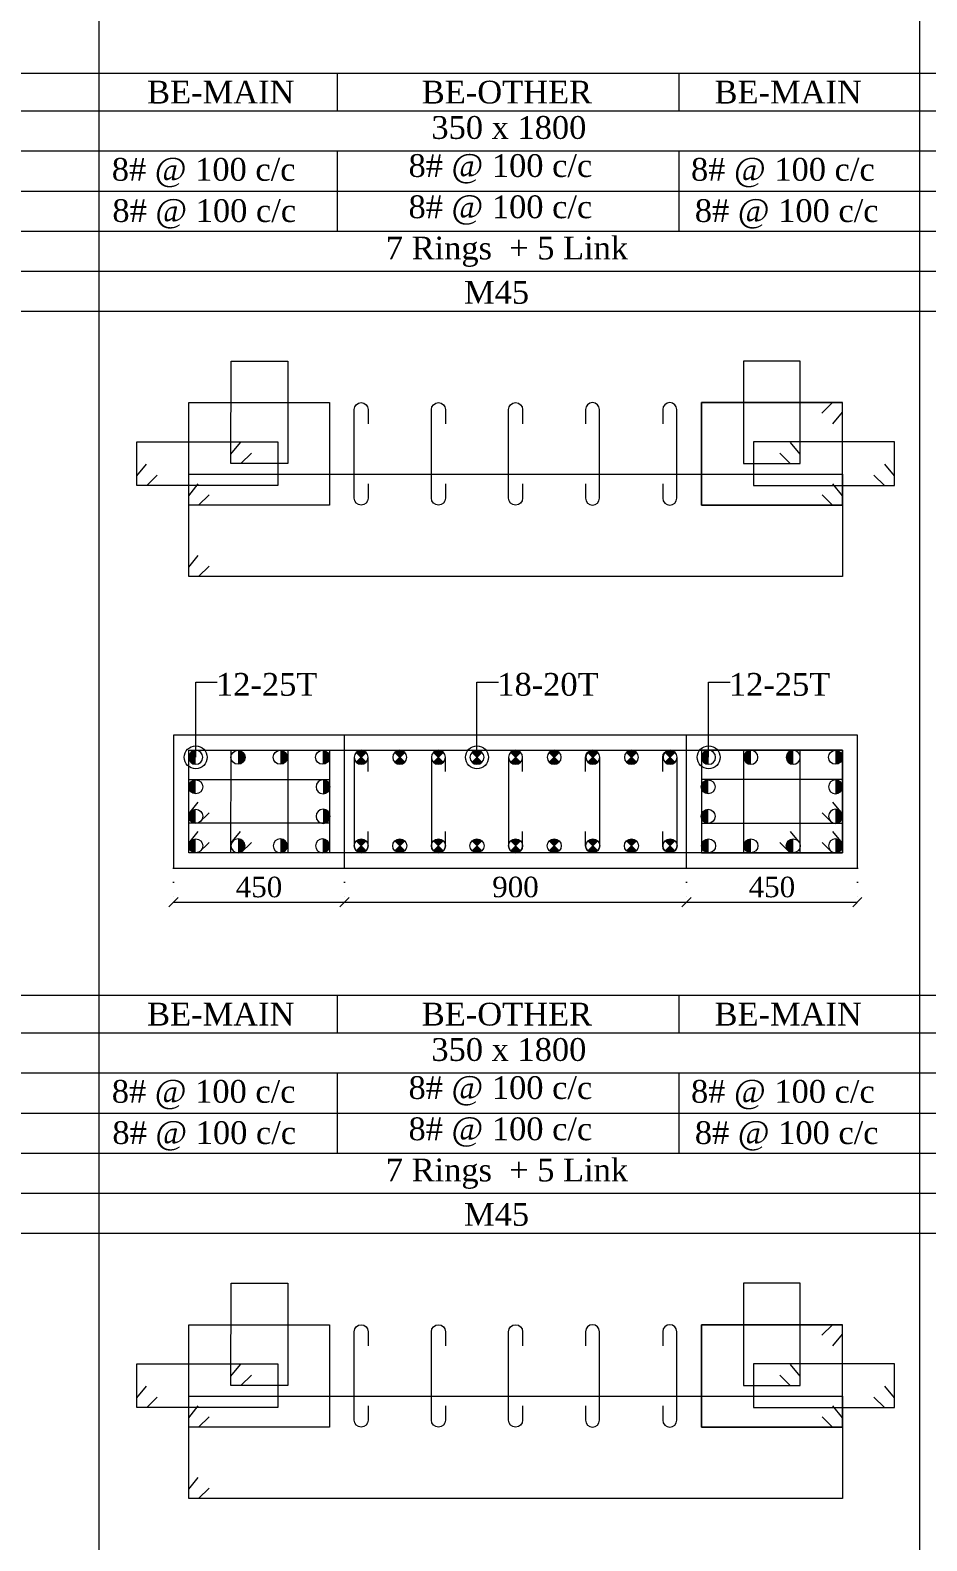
# Model space of a CAD drawing. Header units: millimetres. Extents: x 303 to 27724, y 300 to 68956.
# Drawn here: x 7835 to 10195, y 22013 to 25991 of the extents above; entities that cross this region are included whole.
import ezdxf

# ---------------------------------------------------------------- set-up
doc = ezdxf.new("R2010")
doc.units = ezdxf.units.MM
doc.linetypes.add('( Hidden )', pattern=[0.375, 0.25, -0.125])
doc.linetypes.add('DOT2', pattern=[0.125, 0, -0.125])
doc.layers.get('Defpoints').update_dxf_attribs({"lineweight": 0})
for name, color, linetype, lineweight in [('S-COL. STEEL DIA', 1, 'Continuous', 9), ('S-DIM FOOTING', 7, 'Continuous', 0), ('S-SECTION', 5, 'Continuous', 0), ('S-SECTION MARK', 7, 'Continuous', 0), ('S-SHEET', 7, 'Continuous', 0), ('S-STEEL', 1, 'Continuous', 9), ('S-STEEL-1', 1, 'Continuous', 0), ('S-STEEL-1 C.S.', 106, 'Continuous', 0), ('S-TEXT', 7, 'Continuous', 0)]:
    doc.layers.add(name, color=color, linetype=linetype, lineweight=lineweight)
doc.styles.add('AR', font='ARIALUNI.TTF', dxfattribs={"width": 0.8})
doc.styles.add('S-ROMANS', font='times.ttf')
doc.styles.add('TEXT', font='times.ttf')
doc.dimstyles.new('100', dxfattribs={"dimtxt": 180, "dimasz": 80, "dimexe": 0.18, "dimexo": 0.0625, "dimgap": 1, "dimtad": 1, "dimdec": 0, "dimzin": 0, "dimdsep": 46, "dimtxsty": 'AR', "dimblk": 'DOT', "dimcen": 0.09, "dimse1": 1, "dimse2": 1, "dimclrd": 50, "dimclrt": 256, "dimadec": 0, "dimazin": 0, "dimtfac": 1, "dimtdec": 0, "dimtix": 1, "dimtofl": 0, "dimtmove": 2, "dimatfit": 0, "dimfxl": 1, "dimtolj": 1, "dimtzin": 0, "dimlwd": -1, "dimarcsym": 0})
doc.dimstyles.new('SETU', dxfattribs={"dimtxt": 230, "dimasz": 0.2, "dimexe": 0.1, "dimexo": 0.1, "dimgap": 0.05, "dimtad": 1, "dimdec": 0, "dimzin": 0, "dimdsep": 46, "dimtxsty": 'TEXT', "dimblk": 'OBLIQUE', "dimcen": 0.09, "dimdle": 0.1, "dimclrd": 4, "dimclre": 256, "dimclrt": 256, "dimadec": 1, "dimazin": 0, "dimtfac": 1, "dimtdec": 0, "dimtix": 1, "dimtofl": 0, "dimtmove": 2, "dimatfit": 0, "dimfxl": 1, "dimtolj": 1, "dimtzin": 0, "dimlwd": -1, "dimlwe": -1, "dimarcsym": 1})

# ---------------------------------------------------------------- blocks, each defined once
blk = doc.blocks.new('*U17')
at = {"layer": 'S-COL. STEEL DIA'}
h = blk.add_hatch(color=256, dxfattribs=at)
h.dxf.hatch_style = 1
h.paths.add_polyline_path([(0, 18.5, 0.414214), (-18.5, 0, 0.414214), (0, -18.5)])
at = {"layer": 'S-COL. STEEL DIA', "lineweight": 5}
blk.add_circle((0, 0), 18.5, dxfattribs=at)
blk = doc.blocks.new('_Oblique')
at = {"color": 0, "linetype": 'ByBlock', "lineweight": -2}
blk.add_line((-0.5, -0.5), (0.5, 0.5), dxfattribs=at)
blk = doc.blocks.new('*D1833')
at = {"layer": 'Defpoints', "color": 0}
for p in [(8212, 23784.9), (8662, 23784.9), (8662, 23695)]:
    blk.add_point(p, dxfattribs=at)
at = {"layer": 'S-DIM FOOTING', "linetype": 'DOT2', "ltscale": 300}
for p, q in [((8212, 23784.8), (8212, 23694.9)), ((8662, 23784.8), (8662, 23694.9))]:
    blk.add_line(p, q, dxfattribs=at)
at = {"layer": 'S-DIM FOOTING', "ltscale": 300}
blk.add_line((8211.8, 23695), (8662.1, 23695), dxfattribs=at)
at = {"layer": 'S-DIM FOOTING', "linetype": 'ByBlock', "xscale": 24, "yscale": 24, "zscale": 24, "rotation": 180}
blk.add_blockref('_Oblique', (8212, 23695), dxfattribs=at)
at = {"layer": 'S-DIM FOOTING', "linetype": 'ByBlock', "xscale": 24, "yscale": 24, "zscale": 24}
blk.add_blockref('_Oblique', (8662, 23695), dxfattribs=at)
at = {"layer": 'S-DIM FOOTING', "insert": (8437, 23734.5), "char_height": 54, "attachment_point": 5, "style": 'TEXT'}
blk.add_mtext('\\A1;450', dxfattribs=at)
blk = doc.blocks.new('*D1834')
at = {"layer": 'Defpoints', "color": 0}
for p in [(8662, 23784.9), (9562, 23784.9), (9562, 23695)]:
    blk.add_point(p, dxfattribs=at)
at = {"layer": 'S-DIM FOOTING', "linetype": 'DOT2', "ltscale": 300}
for p, q in [((8662, 23784.8), (8662, 23694.9)), ((9562, 23784.8), (9562, 23694.9))]:
    blk.add_line(p, q, dxfattribs=at)
at = {"layer": 'S-DIM FOOTING', "ltscale": 300}
blk.add_line((8661.8, 23695), (9562.1, 23695), dxfattribs=at)
at = {"layer": 'S-DIM FOOTING', "linetype": 'ByBlock', "xscale": 24, "yscale": 24, "zscale": 24, "rotation": 180}
blk.add_blockref('_Oblique', (8662, 23695), dxfattribs=at)
at = {"layer": 'S-DIM FOOTING', "linetype": 'ByBlock', "xscale": 24, "yscale": 24, "zscale": 24}
blk.add_blockref('_Oblique', (9562, 23695), dxfattribs=at)
at = {"layer": 'S-DIM FOOTING', "insert": (9112, 23734.6), "char_height": 54, "attachment_point": 5, "style": 'TEXT'}
blk.add_mtext('\\A1;900', dxfattribs=at)
blk = doc.blocks.new('*D1835')
at = {"layer": 'Defpoints', "color": 0}
for p in [(9562, 23784.9), (10012, 23784.9), (10012, 23695)]:
    blk.add_point(p, dxfattribs=at)
at = {"layer": 'S-DIM FOOTING', "linetype": 'DOT2', "ltscale": 300}
for p, q in [((9562, 23784.8), (9562, 23694.9)), ((10012, 23784.8), (10012, 23694.9))]:
    blk.add_line(p, q, dxfattribs=at)
at = {"layer": 'S-DIM FOOTING', "ltscale": 300}
blk.add_line((9561.8, 23695), (10012.1, 23695), dxfattribs=at)
at = {"layer": 'S-DIM FOOTING', "linetype": 'ByBlock', "xscale": 24, "yscale": 24, "zscale": 24, "rotation": 180}
blk.add_blockref('_Oblique', (9562, 23695), dxfattribs=at)
at = {"layer": 'S-DIM FOOTING', "linetype": 'ByBlock', "xscale": 24, "yscale": 24, "zscale": 24}
blk.add_blockref('_Oblique', (10012, 23695), dxfattribs=at)
at = {"layer": 'S-DIM FOOTING', "insert": (9787, 23734.5), "char_height": 54, "attachment_point": 5, "style": 'TEXT'}
blk.add_mtext('\\A1;450', dxfattribs=at)
blk = doc.blocks.new('*U18')
at = {"layer": 'S-COL. STEEL DIA'}
h = blk.add_hatch(color=256, dxfattribs=at)
h.dxf.hatch_style = 1
h.paths.add_polyline_path([(0, 0), (0, -18.5, 0.198912), (13, -13)])
h.paths.add_polyline_path([(0, 0), (-13, -13, 0.198912), (0, -18.5)])
h.paths.add_polyline_path([(0, 18.5, 0.198912), (-13, 13), (0, 0)])
h.paths.add_polyline_path([(13, 13, 0.198912), (0, 18.5), (0, 0)])
at = {"layer": 'S-COL. STEEL DIA', "lineweight": 5}
for p, q in [((-13, 13), (13, -13)), ((13, 13), (-13, -13))]:
    blk.add_line(p, q, dxfattribs=at)
blk.add_circle((0, 0), 18.5, dxfattribs=at)
blk = doc.blocks.new('_Dot')
at = {"linetype": 'ByBlock', "lineweight": -2}
blk.add_line((-0.5, 0), (-1, 0), dxfattribs=at)
at = {"linetype": 'ByBlock', "const_width": 0.5}
blk.add_lwpolyline([(-0.25, 0, 1), (0.25, 0, 1)], format="xyb", close=True, dxfattribs=at)

msp = doc.modelspace()

# ---------------------------------------------------------------- linework, layer by layer
at = {"layer": 'S-SECTION', "elevation": 0.1}
msp.add_lwpolyline([(10012, 23784.9), (10012, 24134.9), (8212, 24134.9), (8212, 23784.9)], close=True, dxfattribs=at)
at = {"layer": 'S-SHEET'}
for p, q in [((8015, 68956, -2), (8015, 299.8, -1.4)), ((10175.6, 68956, -1.1), (10175.6, 299.8, -0.6)), ((303, 25878.1, 7.5), (27724.1, 25878.1, 7.5)), ((8642.4, 25878, -0.8), (8642.4, 25778.4, -0.8)), ((9542.4, 25878, -0.8), (9542.4, 25778.4, -0.8)), ((303, 25778.6, -0.6), (27724.1, 25778.6, -0.6)), ((303, 25673.4, -0.6), (27724.1, 25673.4, -0.6)), ((303, 25673.4, -0.6), (27724.1, 25673.4, -0.6)), ((8642.4, 25673.2, -0.8), (8642.4, 25461.9, -0.8)), ((9542.4, 25673.2, -0.8), (9542.4, 25461.9, -0.8)), ((303, 25567.6, -0.6), (27724.1, 25567.6, -0.6)), ((303, 25462.1, -0.6), (27724.1, 25462.1, -0.6)), ((303, 25356.6, -0.6), (27724.1, 25356.6, -0.6)), ((303, 23450.1, 7.5), (27724.1, 23450.1, 7.5)), ((8642.4, 23449.9, -0.8), (8642.4, 23350.4, -0.8)), ((9542.4, 23449.9, -0.8), (9542.4, 23350.4, -0.8)), ((303, 23350.6, -0.5), (27724.1, 23350.6, -0.5)), ((303, 23245.3, -0.5), (27724.1, 23245.3, -0.5)), ((303, 23245.3, -0.5), (27724.1, 23245.3, -0.5)), ((8642.4, 23245.2, -0.8), (8642.4, 23033.8, -0.8)), ((9542.4, 23245.2, -0.8), (9542.4, 23033.8, -0.8)), ((303, 23139.5, -0.5), (27724.1, 23139.5, -0.5)), ((303, 23034, -0.5), (27724.1, 23034, -0.5)), ((303, 22928.5, -0.5), (27724.1, 22928.5, -0.5))]:
    msp.add_line(p, q, dxfattribs=at)
at = {"layer": 'S-SHEET', "color": 0}
for p, q in [((303, 25251.1, -0.6), (27724.1, 25251.1, -0.6)), ((303, 22823, -0.5), (27724.1, 22823, -0.5))]:
    msp.add_line(p, q, dxfattribs=at)
at = {"layer": 'S-STEEL', "color": 3}
for points, elevation in [([(8724.4, 24796.5), (8724.4, 24758.8, -1), (8687.5, 24758.8), (8687.5, 24991.9, -1), (8724.4, 24991.9), (8724.4, 24954.6)], 0.1), ([(8927.6, 24796.5), (8927.6, 24758.8, -1), (8890.7, 24758.8), (8890.7, 24991.9, -1), (8927.6, 24991.9), (8927.6, 24954.6)], 0.1), ([(9130.8, 24796.5), (9130.8, 24758.8, -1), (9093.9, 24758.8), (9093.9, 24991.9, -1), (9130.8, 24991.9), (9130.8, 24954.6)], 0.1), ([(9296.3, 24796.5), (9296.3, 24758.8, 1), (9333.2, 24758.8), (9333.2, 24991.9, 1), (9296.3, 24991.9), (9296.3, 24954.6)], 0.1), ([(9499.6, 24796.5), (9499.6, 24758.8, 1), (9536.5, 24758.8), (9536.5, 24991.9, 1), (9499.6, 24991.9), (9499.6, 24954.6)], 0.1), ([(8724.4, 24038.7), (8724.4, 24076.4, 1), (8687.5, 24076.4), (8687.5, 23843.3, 1), (8724.4, 23843.3), (8724.4, 23880.6)], 0.1), ([(8927.6, 24038.7), (8927.6, 24076.4, 1), (8890.7, 24076.4), (8890.7, 23843.3, 1), (8927.6, 23843.3), (8927.6, 23880.6)], 0.1), ([(9130.8, 24038.7), (9130.8, 24076.4, 1), (9093.9, 24076.4), (9093.9, 23843.3, 1), (9130.8, 23843.3), (9130.8, 23880.6)], 0.1), ([(9296.3, 24038.7), (9296.3, 24076.4, -1), (9333.2, 24076.4), (9333.2, 23843.3, -1), (9296.3, 23843.3), (9296.3, 23880.6)], 0.1), ([(9499.6, 24038.7), (9499.6, 24076.4, -1), (9536.5, 24076.4), (9536.5, 23843.3, -1), (9499.6, 23843.3), (9499.6, 23880.6)], 0.1), ([(8724.4, 22368.4), (8724.4, 22330.7, -1), (8687.5, 22330.7), (8687.5, 22563.8, -1), (8724.4, 22563.8), (8724.4, 22526.6)], -0.1), ([(8927.6, 22368.4), (8927.6, 22330.7, -1), (8890.7, 22330.7), (8890.7, 22563.8, -1), (8927.6, 22563.8), (8927.6, 22526.6)], -0.1), ([(9130.8, 22368.4), (9130.8, 22330.7, -1), (9093.9, 22330.7), (9093.9, 22563.8, -1), (9130.8, 22563.8), (9130.8, 22526.6)], -0.1), ([(9296.3, 22368.4), (9296.3, 22330.7, 1), (9333.2, 22330.7), (9333.2, 22563.8, 1), (9296.3, 22563.8), (9296.3, 22526.6)], -0.1), ([(9499.6, 22368.4), (9499.6, 22330.7, 1), (9536.5, 22330.7), (9536.5, 22563.8, 1), (9499.6, 22563.8), (9499.6, 22526.6)], -0.1)]:
    msp.add_lwpolyline(points, format="xyb", dxfattribs=dict(at, elevation=elevation))
at = {"layer": 'S-STEEL', "color": 1}
for points, elevation in [([(9918.4, 24983.1), (9946, 25010.4), (9972, 25010.4), (9972, 24740.4), (9601.2, 24740.4), (9601.2, 25010.4), (9972, 25010.4), (9972, 24985.4), (9946.8, 24954.5)], 0.1), ([(8305.5, 24579.6), (8278, 24552.3), (8252, 24552.3), (8252, 24822.3), (9972.8, 24822.3), (9972.8, 24552.3), (8252, 24552.3), (8252, 24577.3), (8277.1, 24608.2)], 0.1), ([(8305.5, 23852.2), (8278, 23824.9), (8252, 23824.9), (8252, 24094.9), (9972.8, 24094.9), (9972.8, 23824.9), (8252, 23824.9), (8252, 23849.9), (8277.1, 23880.8)], 0.1), ([(9918.4, 22555), (9946, 22582.3), (9972, 22582.3), (9972, 22312.3), (9601.2, 22312.3), (9601.2, 22582.3), (9972, 22582.3), (9972, 22557.3), (9946.8, 22526.4)], -0.1), ([(8305.5, 22151.6), (8278, 22124.2), (8252, 22124.2), (8252, 22394.2), (9972.8, 22394.2), (9972.8, 22124.2), (8252, 22124.2), (8252, 22149.3), (8277.1, 22180.1)], -0.1)]:
    msp.add_lwpolyline(points, dxfattribs=dict(at, elevation=elevation))
at = {"layer": 'S-STEEL-1', "color": 41}
for points, elevation in [([(8416.8, 24877.1), (8389.3, 24849.8), (8363.2, 24849.8), (8363.3, 25119.8), (8512.7, 25119.8), (8512.7, 24849.8), (8363.2, 24849.8), (8363.2, 24874.8), (8388.4, 24905.7)], 0.1), ([(9807.9, 24877.1), (9835.4, 24849.8), (9861.5, 24849.8), (9861.5, 25119.8), (9712.1, 25119.8), (9712.1, 24849.8), (9861.5, 24849.8), (9861.5, 24874.8), (9836.3, 24905.7)], 0.1), ([(8169.1, 24819.8), (8141.6, 24792.5), (8115.5, 24792.5), (8115.6, 24907.5), (8486.4, 24907.5), (8486.3, 24792.5), (8115.5, 24792.5), (8115.5, 24817.5), (8140.7, 24848.4)], 0.1), ([(10055.6, 24819.8), (10083.1, 24792.5), (10109.2, 24792.5), (10109.2, 24907.5), (9738.4, 24907.5), (9738.4, 24792.5), (10109.2, 24792.5), (10109.2, 24817.5), (10084, 24848.4)], 0.1), ([(8416.8, 23852.2), (8389.3, 23824.9), (8363.2, 23824.9), (8363.3, 24094.9), (8512.7, 24094.9), (8512.7, 23824.9), (8363.2, 23824.9), (8363.2, 23849.9), (8388.4, 23880.8)], 0.1), ([(9807.9, 23852.2), (9835.4, 23824.9), (9861.5, 23824.9), (9861.5, 24094.9), (9712.1, 24094.9), (9712.1, 23824.9), (9861.5, 23824.9), (9861.5, 23849.9), (9836.3, 23880.8)], 0.1), ([(8305.5, 23929.9), (8278, 23902.6), (8252, 23902.6), (8252, 24017.6), (8622.8, 24017.6), (8622.8, 23902.6), (8252, 23902.6), (8252, 23927.6), (8277.1, 23958.5)], 0.1), ([(9919.2, 23929.9), (9946.7, 23902.6), (9972.8, 23902.6), (9972.7, 24017.6), (9601.9, 24017.6), (9602, 23902.6), (9972.8, 23902.6), (9972.8, 23927.6), (9947.6, 23958.5)], 0.1), ([(8416.8, 22449), (8389.3, 22421.7), (8363.2, 22421.7), (8363.3, 22691.7), (8512.7, 22691.7), (8512.7, 22421.7), (8363.2, 22421.7), (8363.2, 22446.7), (8388.4, 22477.6)], -0.1), ([(9807.9, 22449), (9835.4, 22421.7), (9861.5, 22421.7), (9861.5, 22691.7), (9712.1, 22691.7), (9712.1, 22421.7), (9861.5, 22421.7), (9861.5, 22446.7), (9836.3, 22477.6)], -0.1), ([(8169.1, 22391.7), (8141.6, 22364.4), (8115.5, 22364.4), (8115.6, 22479.5), (8486.4, 22479.5), (8486.3, 22364.4), (8115.5, 22364.4), (8115.5, 22389.4), (8140.7, 22420.3)], -0.1), ([(10055.6, 22391.7), (10083.1, 22364.4), (10109.2, 22364.4), (10109.2, 22479.5), (9738.4, 22479.5), (9738.4, 22364.4), (10109.2, 22364.4), (10109.2, 22389.4), (10084, 22420.3)], -0.1)]:
    msp.add_lwpolyline(points, dxfattribs=dict(at, elevation=elevation))
at = {"layer": 'S-STEEL-1', "color": 6}
for points, elevation in [([(8305.5, 24767.7), (8278, 24740.4), (8252, 24740.4), (8252, 25010.4), (8622.8, 25010.4), (8622.8, 24740.4), (8252, 24740.4), (8252, 24765.4), (8277.1, 24796.3)], 0.1), ([(9919.2, 24767.7), (9946.7, 24740.4), (9972.8, 24740.4), (9972.8, 25010.4), (9602, 25010.4), (9602, 24740.4), (9972.8, 24740.4), (9972.8, 24765.4), (9947.6, 24796.3)], 0.1), ([(8305.5, 23852.2), (8278, 23824.9), (8252, 23824.9), (8252, 24094.9), (8622.8, 24094.9), (8622.8, 23824.9), (8252, 23824.9), (8252, 23849.9), (8277.1, 23880.8)], 0.1), ([(9919.2, 23852.2), (9946.7, 23824.9), (9972.8, 23824.9), (9972.8, 24094.9), (9602, 24094.9), (9602, 23824.9), (9972.8, 23824.9), (9972.8, 23849.9), (9947.6, 23880.8)], 0.1), ([(8305.5, 22339.6), (8278, 22312.3), (8252, 22312.3), (8252, 22582.3), (8622.8, 22582.3), (8622.8, 22312.3), (8252, 22312.3), (8252, 22337.3), (8277.1, 22368.2)], -0.1), ([(9919.2, 22339.6), (9946.7, 22312.3), (9972.8, 22312.3), (9972.8, 22582.3), (9602, 22582.3), (9602, 22312.3), (9972.8, 22312.3), (9972.8, 22337.3), (9947.6, 22368.2)], -0.1)]:
    msp.add_lwpolyline(points, dxfattribs=dict(at, elevation=elevation))
at = {"layer": 'S-STEEL-1 C.S.', "color": 8, "linetype": '( Hidden )'}
for p, q in [((8662, 23784.9, 0.1), (8662, 24134.9, 0.1)), ((9562, 23784.9, 0.1), (9562, 24134.9, 0.1))]:
    msp.add_line(p, q, dxfattribs=at)

# ---------------------------------------------------------------- block references
at = {"layer": 'S-COL. STEEL DIA', "xscale": -1, "rotation": 180}
for name, p in [('*U17', (8270.4, 24076.4, 0.1)), ('*U18', (8705.9, 24076.4, 0.1)), ('*U18', (8807.5, 24076.4, 0.1)), ('*U18', (8909.1, 24076.4, 0.1)), ('*U18', (9010.7, 24076.4, 0.1)), ('*U18', (9112.4, 24076.4, 0.1)), ('*U18', (9214, 24076.4, 0.1)), ('*U18', (9315.6, 24076.4, 0.1)), ('*U18', (9417.2, 24076.4, 0.1)), ('*U18', (9518.8, 24076.4, 0.1)), ('*U17', (9620.4, 24076.4, 0.1)), ('*U17', (9731.7, 24076.4, 0.1)), ('*U17', (9843, 24076.4, 0.1))]:
    msp.add_blockref(name, p, dxfattribs=at)
at = {"layer": 'S-COL. STEEL DIA', "rotation": 180}
for p in [(8381.7, 24076.4, 0.1), (8493, 24076.4, 0.1), (8604.3, 24076.4, 0.1), (9954.3, 24076.4, 0.1)]:
    msp.add_blockref('*U17', p, dxfattribs=at)
at = {"layer": 'S-COL. STEEL DIA'}
for name, p in [('*U17', (8270.4, 23998.7, 0.1)), ('*U17', (9619.2, 23998.7, 0.1)), ('*U17', (8270.4, 23921, 0.1)), ('*U17', (9619.2, 23921, 0.1)), ('*U17', (8270.4, 23843.3, 0.1)), ('*U18', (8705.9, 23843.3, 0.1)), ('*U18', (8807.5, 23843.3, 0.1)), ('*U18', (8909.1, 23843.3, 0.1)), ('*U18', (9010.7, 23843.3, 0.1)), ('*U18', (9112.4, 23843.3, 0.1)), ('*U18', (9214, 23843.3, 0.1)), ('*U18', (9315.6, 23843.3, 0.1)), ('*U18', (9417.2, 23843.3, 0.1)), ('*U18', (9518.8, 23843.3, 0.1)), ('*U17', (9620.4, 23843.3, 0.1)), ('*U17', (9731.7, 23843.3, 0.1)), ('*U17', (9843, 23843.3, 0.1))]:
    msp.add_blockref(name, p, dxfattribs=at)
at = {"layer": 'S-COL. STEEL DIA', "xscale": -1}
for p in [(8605.5, 23998.7, 0.1), (9954.3, 23998.7, 0.1), (8605.5, 23921, 0.1), (9954.3, 23921, 0.1), (8381.7, 23843.3, 0.1), (8493, 23843.3, 0.1), (8604.3, 23843.3, 0.1), (9954.3, 23843.3, 0.1)]:
    msp.add_blockref('*U17', p, dxfattribs=at)

# ---------------------------------------------------------------- texts
at = {"layer": 'S-TEXT', "style": 'S-ROMANS'}
for s, p in [('BE-MAIN ', (8142.5, 25798.2, -0.8)), ('BE-OTHER', (8865.5, 25798.2, -0.8)), ('BE-MAIN ', (9636, 25798.2, -0.8)), ('350 x 1800', (8890.7, 25705, -0.8)), ('8# @ 100 c/c', (8830.5, 25604.7, -0.8)), ('8# @ 100 c/c', (8049.5, 25594.7, -0.8)), ('8# @ 100 c/c', (9574, 25594.7, -0.8)), ('8# @ 100 c/c', (8051, 25486.1, -0.8)), ('8# @ 100 c/c', (8830.5, 25496.1, -0.8)), ('8# @ 100 c/c', (9584, 25486.1, -0.8)), ('7 Rings  + 5 Link', (8770.7, 25387.6, -0.8)), ('M45', (8976.6, 25270.9, -0.8)), ('BE-MAIN ', (8142.5, 23370.1, -0.8)), ('BE-OTHER', (8865.5, 23370.1, -0.8)), ('BE-MAIN ', (9636, 23370.1, -0.8)), ('350 x 1800', (8890.7, 23276.9, -0.8)), ('8# @ 100 c/c', (8830.5, 23176.6, -0.8)), ('8# @ 100 c/c', (8049.5, 23166.6, -0.8)), ('8# @ 100 c/c', (9574, 23166.6, -0.8)), ('8# @ 100 c/c', (8051, 23058, -0.8)), ('8# @ 100 c/c', (8830.5, 23068, -0.8)), ('8# @ 100 c/c', (9584, 23058, -0.8)), ('7 Rings  + 5 Link', (8770.7, 22959.6, -0.8)), ('M45', (8976.6, 22842.8, -0.8))]:
    msp.add_text(s, height=60, dxfattribs=at).set_placement(p)
at = {"layer": 'S-TEXT', "color": 7, "style": 'TEXT'}
for s, p in [('12-25T', (8323.8, 24238.5, 0.1)), ('18-20T', (9064.1, 24238.5, 0.1)), ('12-25T', (9673.8, 24238.5, 0.1))]:
    msp.add_text(s, height=60, dxfattribs=at).set_placement(p)

# ---------------------------------------------------------------- dimensions: what is measured, and where the dimension line sits
at = {"layer": 'S-DIM FOOTING', "ltscale": 300}
for base, p1, p2, picture, middle in [((8662, 23695, -0.3), (8212, 23784.9, 0.1), (8662, 23784.9, 0.1), '*D1833', (8437, 23734.5, -0.3)), ((9562, 23695, -0.3), (8662, 23784.9, 0.1), (9562, 23784.9, 0.1), '*D1834', (9112, 23734.6, -0.3)), ((10012, 23695, -0.3), (9562, 23784.9, 0.1), (10012, 23784.9, 0.1), '*D1835', (9787, 23734.5, -0.3))]:
    dim = msp.add_linear_dim(base=base, p1=p1, p2=p2, angle=180, dimstyle='SETU', override={"dimscale": 1.2, "dimtxt": 45, "dimasz": 20, "dimgap": 10, "dimblk1": 'Oblique', "dimblk2": 'Oblique', "dimsah": 1, "dimclrd": 256, "dimarcsym": 1}, dxfattribs=at)
    dim.commit()
    dim.dimension.update_dxf_attribs({"geometry": picture, "text_midpoint": middle})

# ---------------------------------------------------------------- leaders
at = {"layer": 'S-SECTION MARK'}
for points in [[(8270.4, 24076.4, 0.1), (8270.4, 24274.3, 0.1), (8326.8, 24274.3, 0.1)], [(9010.7, 24076.4, 0.1), (9010.7, 24274.3, 0.1), (9067.2, 24274.3, 0.1)], [(9620.4, 24076.4, 0.1), (9620.4, 24274.3, 0.1), (9676.8, 24274.3, 0.1)]]:
    msp.add_leader(points, dimstyle='100', override={"dimasz": 60, "dimtad": 0, "dimclrd": 256, "dimldrblk": 'DotBlank', "dimfxl": 50, "dimfxlon": 1, "dimarcsym": 1}, dxfattribs=at)

doc.saveas('drawing.dxf')
